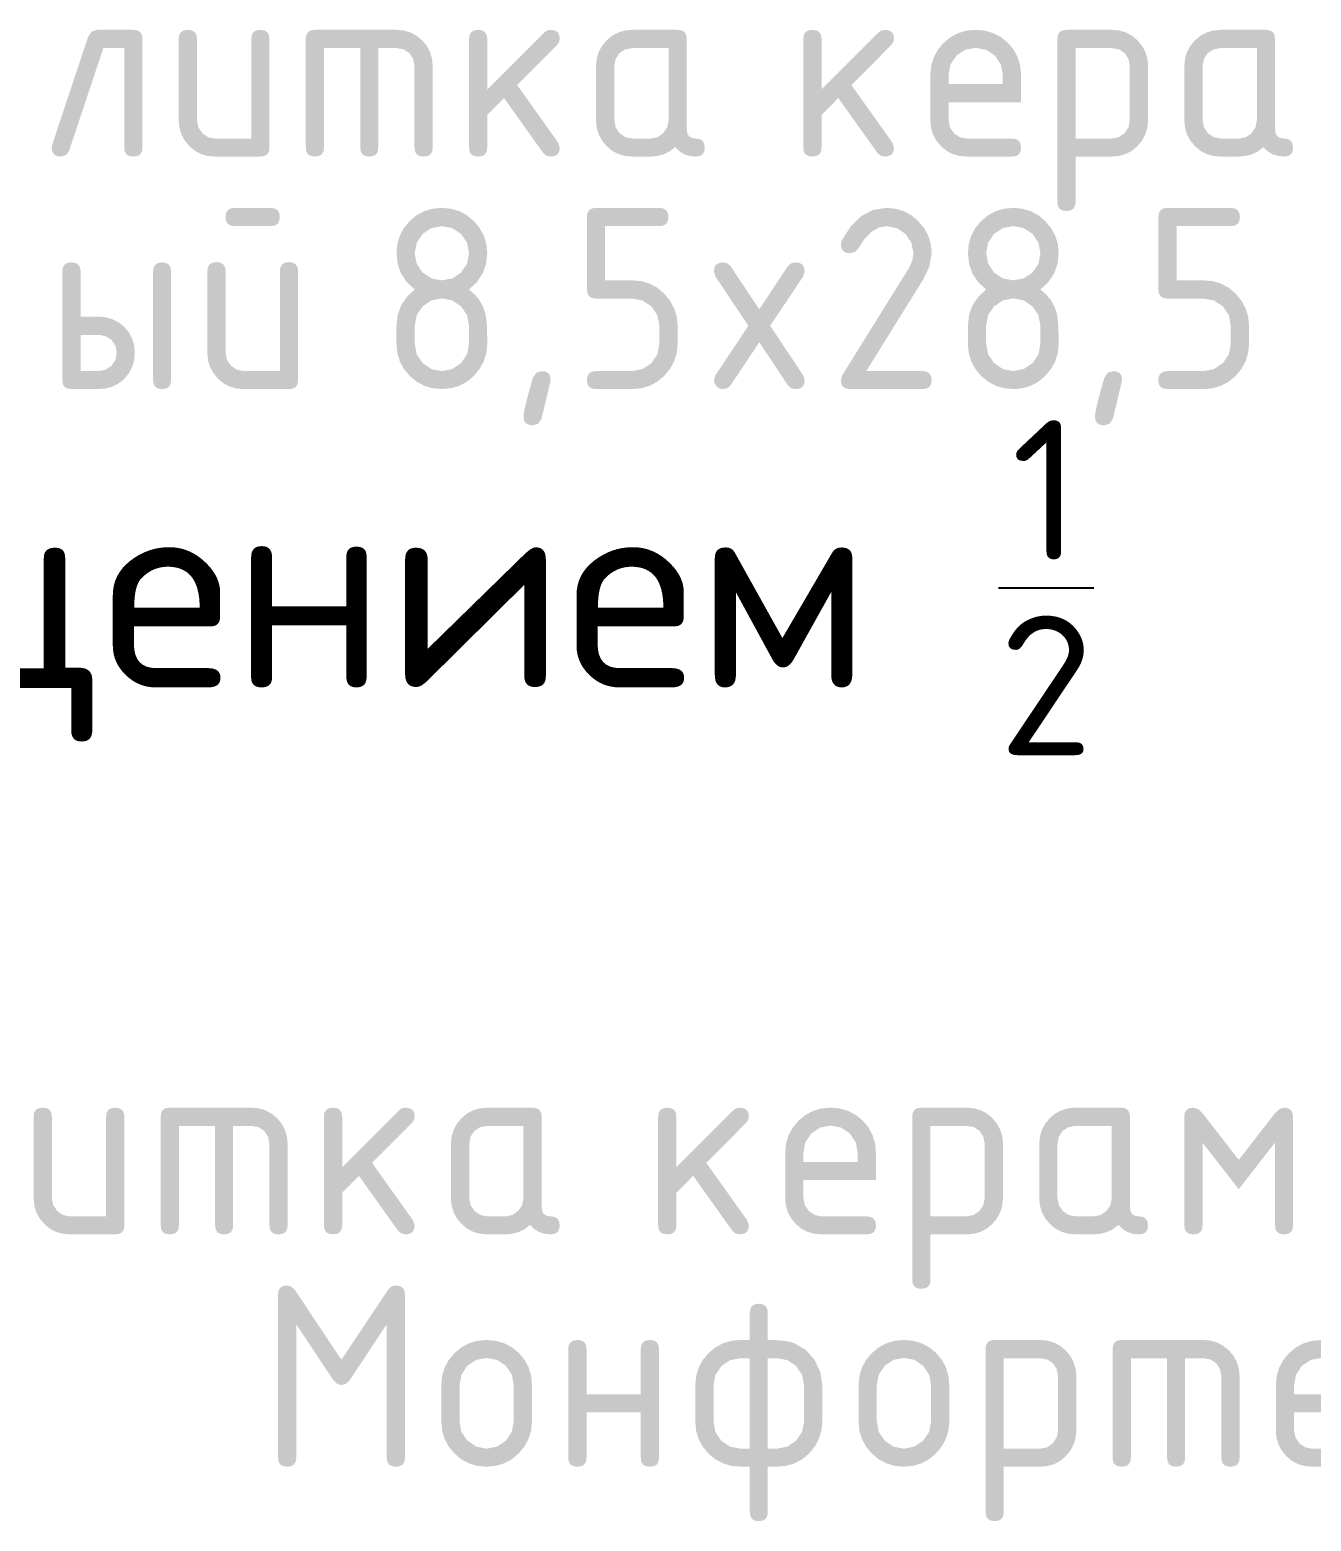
# Model space of a CAD drawing. Header units: millimetres. Extents: x 0 to 1189, y 0 to 841.
# Drawn here: x 1020.69 to 1042.09, y 331.33 to 356.24 of the extents above; entities that cross this region are included whole.
import ezdxf

# ---------------------------------------------------------------- set-up
doc = ezdxf.new("R2010")
doc.units = ezdxf.units.MM

msp = doc.modelspace()

# ---------------------------------------------------------------- hatches: boundary and pattern name
h = msp.add_hatch(color=7)
h.dxf.hatch_style = 2
h.paths.add_polyline_path([(1021.814991, 356.244533), (1022.420226, 356.244533), (1022.487103, 356.235085), (1022.534809, 356.206981), (1022.563395, 356.160584), (1022.572912, 356.096256), (1022.572912, 354.276143), (1022.563395, 354.209954), (1022.534809, 354.163764), (1022.487103, 354.136694), (1022.420226, 354.127866), (1022.353666, 354.136694), (1022.306124, 354.163764), (1022.277599, 354.209954), (1022.26809, 354.276143), (1022.26809, 355.939711), (1021.920824, 355.939711), (1021.349214, 354.22929), (1021.298502, 354.153153), (1021.209757, 354.127866), (1021.142879, 354.137375), (1021.095173, 354.1659), (1021.066587, 354.213442), (1021.05707, 354.280002), (1021.06589, 354.326855), (1021.662856, 356.121612), (1021.7228, 356.214905)])
h = msp.add_hatch(color=7)
h.dxf.hatch_style = 2
h.paths.add_polyline_path([(1024.694557, 356.096256), (1024.694557, 354.276143), (1024.68504, 354.209954), (1024.656454, 354.163764), (1024.608748, 354.136694), (1024.54187, 354.127866), (1023.784501, 354.127866), (1023.662088, 354.138331), (1023.549752, 354.170241), (1023.447855, 354.224372), (1023.356758, 354.301499), (1023.278941, 354.394517), (1023.223295, 354.496629), (1023.189869, 354.609077), (1023.178715, 354.733101), (1023.178715, 356.096256), (1023.188232, 356.160584), (1023.216818, 356.206981), (1023.264524, 356.235085), (1023.331402, 356.244533), (1023.397961, 356.235085), (1023.445503, 356.206981), (1023.474029, 356.160584), (1023.483537, 356.096256), (1023.483537, 354.733101), (1023.505861, 354.617483), (1023.572834, 354.517575), (1023.670606, 354.450603), (1023.784501, 354.428278), (1024.389735, 354.428278), (1024.389735, 356.096256), (1024.399243, 356.160584), (1024.427769, 356.206981), (1024.475311, 356.235085), (1024.54187, 356.244533), (1024.608748, 356.235085), (1024.656454, 356.206981), (1024.68504, 356.160584)])
h = msp.add_hatch(color=7)
h.dxf.hatch_style = 2
h.paths.add_polyline_path([(1025.453047, 356.244533), (1026.816202, 356.244533), (1026.937676, 356.233448), (1027.048815, 356.200504), (1027.150445, 356.146167), (1027.243394, 356.0709), (1027.32121, 355.977262), (1027.376857, 355.874116), (1027.410283, 355.761462), (1027.421436, 355.639298), (1027.421436, 354.276143), (1027.411919, 354.209954), (1027.383334, 354.163764), (1027.335628, 354.136694), (1027.26875, 354.127866), (1027.20219, 354.136694), (1027.154648, 354.163764), (1027.126123, 354.209954), (1027.116614, 354.276143), (1027.116614, 355.639298), (1027.094841, 355.756569), (1027.031727, 355.854824), (1026.933473, 355.919591), (1026.816202, 355.939711), (1026.51138, 355.939711), (1026.51138, 354.276143), (1026.501863, 354.209954), (1026.473277, 354.163764), (1026.425571, 354.136694), (1026.358693, 354.127866), (1026.294597, 354.136694), (1026.248175, 354.163764), (1026.219942, 354.209954), (1026.210416, 354.276143), (1026.210416, 355.939711), (1025.605182, 355.939711), (1025.605182, 354.276143), (1025.595674, 354.209954), (1025.567148, 354.163764), (1025.519606, 354.136694), (1025.453047, 354.127866), (1025.386169, 354.136694), (1025.338463, 354.163764), (1025.309877, 354.209954), (1025.30036, 354.276143), (1025.30036, 356.096256), (1025.309877, 356.160584), (1025.338463, 356.206981), (1025.386169, 356.235085)])
h = msp.add_hatch(color=7)
h.dxf.hatch_style = 2
h.paths.add_polyline_path([(1028.332477, 355.249589), (1029.284977, 356.202089), (1029.331486, 356.234473), (1029.390811, 356.244533), (1029.457689, 356.235085), (1029.505395, 356.206981), (1029.53398, 356.160584), (1029.543497, 356.096256), (1029.531233, 356.038585), (1029.496644, 355.990423), (1028.831878, 355.321798), (1029.513732, 354.364889), (1029.543497, 354.276143), (1029.53398, 354.209954), (1029.505395, 354.163764), (1029.457689, 354.136694), (1029.390811, 354.127866), (1029.317913, 354.143645), (1029.264031, 354.191256), (1028.611944, 355.105722), (1028.332477, 354.822397), (1028.332477, 354.276143), (1028.322969, 354.209954), (1028.294444, 354.163764), (1028.246901, 354.136694), (1028.180342, 354.127866), (1028.113464, 354.136694), (1028.065758, 354.163764), (1028.037172, 354.209954), (1028.027655, 354.276143), (1028.027655, 356.096256), (1028.037172, 356.160584), (1028.065758, 356.206981), (1028.113464, 356.235085), (1028.180342, 356.244533), (1028.246901, 356.235085), (1028.294444, 356.206981), (1028.322969, 356.160584), (1028.332477, 356.096256)])
h = msp.add_hatch(color=7)
h.paths.add_polyline_path([(1031.36032, 355.939711), (1030.755086, 355.939711), (1030.637333, 355.917938), (1030.539009, 355.854824), (1030.475895, 355.756569), (1030.454122, 355.639298), (1030.454122, 354.733101), (1030.476447, 354.617483), (1030.543419, 354.517575), (1030.641191, 354.450603), (1030.755086, 354.428278), (1031.059357, 354.428278), (1031.174905, 354.450603), (1031.271023, 354.517575), (1031.337996, 354.615829), (1031.36032, 354.733101)])
h.paths.add_polyline_path([(1031.965555, 354.276143), (1031.956106, 354.209954), (1031.928003, 354.163764), (1031.881606, 354.136694), (1031.817278, 354.127866), (1031.714881, 354.137444), (1031.623181, 354.166451), (1031.541713, 354.215303), (1031.470012, 354.284411), (1031.380345, 354.215303), (1031.282254, 354.166451), (1031.175379, 354.137444), (1031.059357, 354.127866), (1030.755086, 354.127866), (1030.632673, 354.138331), (1030.520337, 354.170241), (1030.41844, 354.224372), (1030.327343, 354.301499), (1030.249527, 354.394517), (1030.19388, 354.496629), (1030.160454, 354.609077), (1030.1493, 354.733101), (1030.1493, 355.639298), (1030.160454, 355.761462), (1030.19388, 355.874116), (1030.249527, 355.977262), (1030.327343, 356.0709), (1030.41844, 356.146167), (1030.520337, 356.200504), (1030.632673, 356.233448), (1030.755086, 356.244533), (1031.512456, 356.244533), (1031.579334, 356.235085), (1031.62704, 356.206981), (1031.655625, 356.160584), (1031.665142, 356.096256), (1031.665142, 354.580965), (1031.674651, 354.514087), (1031.703176, 354.466381), (1031.750718, 354.437796), (1031.817278, 354.428278), (1031.881606, 354.41877), (1031.928003, 354.390245), (1031.956106, 354.342702)])
h = msp.add_hatch(color=7)
h.dxf.hatch_style = 2
h.paths.add_polyline_path([(1033.915765, 355.249589), (1034.868265, 356.202089), (1034.914774, 356.234473), (1034.974098, 356.244533), (1035.040976, 356.235085), (1035.088682, 356.206981), (1035.117268, 356.160584), (1035.126785, 356.096256), (1035.11452, 356.038585), (1035.079931, 355.990423), (1034.415166, 355.321798), (1035.097019, 354.364889), (1035.126785, 354.276143), (1035.117268, 354.209954), (1035.088682, 354.163764), (1035.040976, 354.136694), (1034.974098, 354.127866), (1034.9012, 354.143645), (1034.847319, 354.191256), (1034.195231, 355.105722), (1033.915765, 354.822397), (1033.915765, 354.276143), (1033.906256, 354.209954), (1033.877731, 354.163764), (1033.830189, 354.136694), (1033.763629, 354.127866), (1033.696751, 354.136694), (1033.649045, 354.163764), (1033.62046, 354.209954), (1033.610943, 354.276143), (1033.610943, 356.096256), (1033.62046, 356.160584), (1033.649045, 356.206981), (1033.696751, 356.235085), (1033.763629, 356.244533), (1033.830189, 356.235085), (1033.877731, 356.206981), (1033.906256, 356.160584), (1033.915765, 356.096256)])
h = msp.add_hatch(color=7)
h.paths.add_polyline_path([(1036.490509, 355.94412), (1036.315498, 355.911805), (1036.168599, 355.812931), (1036.069725, 355.666032), (1036.03741, 355.491022), (1036.03741, 355.338335), (1036.943608, 355.338335), (1036.943608, 355.491022), (1036.911293, 355.666032), (1036.812418, 355.812931), (1036.66552, 355.911805)])
h.paths.add_polyline_path([(1036.03741, 355.034064), (1036.03741, 354.733101), (1036.059734, 354.617483), (1036.126707, 354.517575), (1036.224478, 354.450603), (1036.338373, 354.428278), (1037.095743, 354.428278), (1037.162621, 354.41877), (1037.210327, 354.390245), (1037.238913, 354.342702), (1037.24843, 354.276143), (1037.238913, 354.209954), (1037.210327, 354.163764), (1037.162621, 354.136694), (1037.095743, 354.127866), (1036.338373, 354.127866), (1036.21596, 354.138331), (1036.103624, 354.170241), (1036.001727, 354.224372), (1035.91063, 354.301499), (1035.832814, 354.394517), (1035.777167, 354.496629), (1035.743741, 354.609077), (1035.732588, 354.733101), (1035.732588, 355.486612), (1035.746187, 355.639118), (1035.787227, 355.779376), (1035.856068, 355.907749), (1035.953074, 356.024598), (1036.069604, 356.121285), (1036.197813, 356.189962), (1036.338012, 356.230942), (1036.490509, 356.244533), (1036.643006, 356.231002), (1036.783204, 356.190445), (1036.911413, 356.122912), (1037.027944, 356.028456), (1037.124949, 355.911926), (1037.19379, 355.783717), (1037.23483, 355.643519), (1037.24843, 355.491022), (1037.24843, 355.034064)])
h = msp.add_hatch(color=7)
h.paths.add_polyline_path([(1037.854233, 356.096256), (1037.86375, 356.160584), (1037.892335, 356.206981), (1037.940041, 356.235085), (1038.006919, 356.244533), (1038.764289, 356.244533), (1038.886702, 356.233448), (1038.999038, 356.200504), (1039.100935, 356.146167), (1039.192032, 356.0709), (1039.269848, 355.977262), (1039.325495, 355.874116), (1039.358921, 355.761462), (1039.370075, 355.639298), (1039.370075, 354.733101), (1039.358921, 354.610937), (1039.325495, 354.498283), (1039.269848, 354.395137), (1039.192032, 354.301499), (1039.100935, 354.224372), (1038.999038, 354.170241), (1038.886702, 354.138331), (1038.764289, 354.127866), (1038.159055, 354.127866), (1038.159055, 353.366087), (1038.149546, 353.301758), (1038.121021, 353.255361), (1038.073478, 353.227258), (1038.006919, 353.21781), (1037.940041, 353.227258), (1037.892335, 353.255361), (1037.86375, 353.301758), (1037.854233, 353.366087)])
h.paths.add_polyline_path([(1038.159055, 355.939711), (1038.159055, 354.428278), (1038.764289, 354.428278), (1038.879837, 354.450603), (1038.975956, 354.517575), (1039.042928, 354.615829), (1039.065253, 354.733101), (1039.065253, 355.639298), (1039.04348, 355.756569), (1038.980365, 355.854824), (1038.882042, 355.919591), (1038.764289, 355.939711)])
h = msp.add_hatch(color=7)
h.paths.add_polyline_path([(1041.186897, 355.939711), (1040.581663, 355.939711), (1040.46391, 355.917938), (1040.365587, 355.854824), (1040.302473, 355.756569), (1040.2807, 355.639298), (1040.2807, 354.733101), (1040.303024, 354.617483), (1040.369996, 354.517575), (1040.467768, 354.450603), (1040.581663, 354.428278), (1040.885934, 354.428278), (1041.001482, 354.450603), (1041.097601, 354.517575), (1041.164573, 354.615829), (1041.186897, 354.733101)])
h.paths.add_polyline_path([(1041.792132, 354.276143), (1041.782684, 354.209954), (1041.75458, 354.163764), (1041.708183, 354.136694), (1041.643855, 354.127866), (1041.541458, 354.137444), (1041.449758, 354.166451), (1041.36829, 354.215303), (1041.296589, 354.284411), (1041.206922, 354.215303), (1041.108832, 354.166451), (1041.001956, 354.137444), (1040.885934, 354.127866), (1040.581663, 354.127866), (1040.45925, 354.138331), (1040.346914, 354.170241), (1040.245017, 354.224372), (1040.15392, 354.301499), (1040.076104, 354.394517), (1040.020457, 354.496629), (1039.987031, 354.609077), (1039.975877, 354.733101), (1039.975877, 355.639298), (1039.987031, 355.761462), (1040.020457, 355.874116), (1040.076104, 355.977262), (1040.15392, 356.0709), (1040.245017, 356.146167), (1040.346914, 356.200504), (1040.45925, 356.233448), (1040.581663, 356.244533), (1041.339033, 356.244533), (1041.405911, 356.235085), (1041.453617, 356.206981), (1041.482202, 356.160584), (1041.491719, 356.096256), (1041.491719, 354.580965), (1041.501228, 354.514087), (1041.529753, 354.466381), (1041.577296, 354.437796), (1041.643855, 354.428278), (1041.708183, 354.41877), (1041.75458, 354.390245), (1041.782684, 354.342702)])
h = msp.add_hatch(color=7)
h.paths.add_polyline_path([(1025.17236, 352.212164), (1025.17236, 350.392051), (1025.162843, 350.325862), (1025.134257, 350.279672), (1025.086551, 350.252602), (1025.019673, 350.243774), (1024.262304, 350.243774), (1024.139891, 350.254239), (1024.027555, 350.286149), (1023.925657, 350.34028), (1023.83456, 350.417407), (1023.756744, 350.511045), (1023.701097, 350.614191), (1023.667671, 350.726846), (1023.656518, 350.849009), (1023.656518, 352.212164), (1023.666035, 352.279042), (1023.694621, 352.326748), (1023.742327, 352.355334), (1023.809205, 352.364851), (1023.875764, 352.355334), (1023.923306, 352.326748), (1023.951832, 352.279042), (1023.96134, 352.212164), (1023.96134, 350.849009), (1023.983664, 350.733874), (1024.050637, 350.637342), (1024.148409, 350.566993), (1024.262304, 350.544187), (1024.867538, 350.544187), (1024.867538, 352.212164), (1024.877046, 352.279042), (1024.905572, 352.326748), (1024.953114, 352.355334), (1025.019673, 352.364851), (1025.086551, 352.355334), (1025.134257, 352.326748), (1025.162843, 352.279042)])
h.paths.add_polyline_path([(1024.714851, 352.965675), (1024.109617, 352.965675), (1024.045288, 352.975193), (1023.998892, 353.003778), (1023.970788, 353.051484), (1023.96134, 353.118362), (1023.970788, 353.184921), (1023.998892, 353.232464), (1024.045288, 353.260989), (1024.109617, 353.270498), (1024.714851, 353.270498), (1024.781729, 353.260989), (1024.829435, 353.232464), (1024.858021, 353.184921), (1024.867538, 353.118362), (1024.858021, 353.051484), (1024.829435, 353.003778), (1024.781729, 352.975193)])
h = msp.add_hatch(color=7)
h.paths.add_polyline_path([(1027.573996, 350.544187), (1027.749007, 350.578707), (1027.895906, 350.679786), (1027.99478, 350.824824), (1028.027095, 351.001695), (1028.027095, 351.302108), (1027.99478, 351.477119), (1027.895906, 351.624017), (1027.749007, 351.724821), (1027.573996, 351.759065), (1027.398985, 351.724821), (1027.252087, 351.624017), (1027.153212, 351.478772), (1027.120897, 351.302108), (1027.120897, 351.001695), (1027.153212, 350.824824), (1027.252087, 350.679786), (1027.398985, 350.578707)])
h.paths.add_polyline_path([(1027.573996, 350.243774), (1027.421499, 350.257365), (1027.281301, 350.298345), (1027.153092, 350.367023), (1027.036561, 350.463709), (1026.939556, 350.580489), (1026.870715, 350.70838), (1026.829675, 350.847329), (1026.816075, 350.997286), (1026.816075, 351.302108), (1026.835178, 351.480624), (1026.892419, 351.641312), (1026.987693, 351.783706), (1027.120897, 351.907342), (1026.987693, 352.031211), (1026.892419, 352.173579), (1026.835178, 352.334138), (1026.816075, 352.512577), (1026.829675, 352.665082), (1026.870715, 352.805341), (1026.939556, 352.933714), (1027.036561, 353.050563), (1027.153092, 353.147482), (1027.281301, 353.216134), (1027.421499, 353.256984), (1027.573996, 353.270498), (1027.724573, 353.256984), (1027.864556, 353.216134), (1027.992653, 353.147482), (1028.107573, 353.050563), (1028.204948, 352.933714), (1028.275142, 352.805341), (1028.317637, 352.665082), (1028.331917, 352.512577), (1028.312814, 352.334138), (1028.255574, 352.173579), (1028.1603, 352.031211), (1028.027095, 351.907342), (1028.127279, 351.820224), (1028.205965, 351.723443), (1028.26398, 351.61705), (1028.302152, 351.501096), (1028.315639, 351.424159), (1028.324889, 351.314303), (1028.330212, 351.171892), (1028.331917, 350.997286), (1028.317637, 350.847329), (1028.275142, 350.70838), (1028.204948, 350.580489), (1028.107573, 350.463709), (1027.992653, 350.367023), (1027.864556, 350.298345), (1027.724573, 350.257365)])
h.paths.add_polyline_path([(1027.573996, 352.060029), (1027.749007, 352.092344), (1027.895906, 352.191218), (1027.99478, 352.337635), (1028.027095, 352.512577), (1027.99478, 352.688001), (1027.895906, 352.834486), (1027.749007, 352.93336), (1027.573996, 352.965675), (1027.398985, 352.93336), (1027.252087, 352.834486), (1027.153212, 352.688001), (1027.120897, 352.512577), (1027.153212, 352.337635), (1027.252087, 352.191218), (1027.398985, 352.092344)])
h = msp.add_hatch(color=7)
h.dxf.hatch_style = 2
h.paths.add_polyline_path([(1029.996134, 351.907342), (1029.996134, 353.118362), (1030.005651, 353.184921), (1030.034236, 353.232464), (1030.081942, 353.260989), (1030.14882, 353.270498), (1031.207154, 353.270498), (1031.273713, 353.260989), (1031.321255, 353.232464), (1031.349781, 353.184921), (1031.359289, 353.118362), (1031.349781, 353.051484), (1031.321255, 353.003778), (1031.273713, 352.975193), (1031.207154, 352.965675), (1030.300956, 352.965675), (1030.300956, 352.060029), (1030.754055, 352.060029), (1030.904631, 352.046429), (1031.044614, 352.00539), (1031.172711, 351.936548), (1031.287631, 351.839543), (1031.385007, 351.720532), (1031.4552, 351.591496), (1031.497696, 351.452124), (1031.511976, 351.302108), (1031.511976, 351.001695), (1031.497696, 350.84919), (1031.4552, 350.708931), (1031.385007, 350.580558), (1031.287631, 350.463709), (1031.170851, 350.367023), (1031.04296, 350.298345), (1030.904011, 350.257365), (1030.754055, 350.243774), (1030.14882, 350.243774), (1030.081942, 350.252602), (1030.034236, 350.279672), (1030.005651, 350.325862), (1029.996134, 350.392051), (1030.005651, 350.458611), (1030.034236, 350.506153), (1030.081942, 350.534678), (1030.14882, 350.544187), (1030.754055, 350.544187), (1030.929065, 350.578707), (1031.075964, 350.679786), (1031.174839, 350.824824), (1031.207154, 351.001695), (1031.207154, 351.302108), (1031.174839, 351.477119), (1031.075964, 351.624017), (1030.929065, 351.722892), (1030.754055, 351.755207), (1030.14882, 351.755207), (1030.081942, 351.764715), (1030.034236, 351.793241), (1030.005651, 351.840783)])
h = msp.add_hatch(color=7)
h.dxf.hatch_style = 2
h.paths.add_polyline_path([(1034.997178, 353.270498), (1035.147754, 353.256984), (1035.287737, 353.216134), (1035.415834, 353.147482), (1035.530754, 353.050563), (1035.62813, 352.933714), (1035.698324, 352.805341), (1035.740819, 352.665082), (1035.755099, 352.512577), (1035.720028, 352.296225), (1035.61509, 352.076565), (1034.66259, 350.544187), (1035.602412, 350.544187), (1035.66929, 350.534678), (1035.716996, 350.506153), (1035.745582, 350.458611), (1035.755099, 350.392051), (1035.745582, 350.325862), (1035.716996, 350.279672), (1035.66929, 350.252602), (1035.602412, 350.243774), (1034.391943, 350.243774), (1034.325065, 350.252602), (1034.277359, 350.279672), (1034.248774, 350.325862), (1034.239257, 350.392051), (1034.264613, 350.480797), (1035.374209, 352.262876), (1035.43126, 352.386279), (1035.450277, 352.512577), (1035.417962, 352.688001), (1035.319087, 352.834486), (1035.172189, 352.93336), (1034.997178, 352.965675), (1034.870088, 352.941896), (1034.748993, 352.870522), (1034.633479, 352.751502), (1034.523133, 352.584786), (1034.468493, 352.531318), (1034.391943, 352.512577), (1034.325065, 352.522171), (1034.277359, 352.550886), (1034.248774, 352.598618), (1034.239257, 352.665263), (1034.251935, 352.724243), (1034.405353, 352.963307), (1034.580114, 353.134003), (1034.777096, 353.236382)])
h = msp.add_hatch(color=7)
h.paths.add_polyline_path([(1037.118739, 350.544187), (1037.29375, 350.578707), (1037.440649, 350.679786), (1037.539523, 350.824824), (1037.571838, 351.001695), (1037.571838, 351.302108), (1037.539523, 351.477119), (1037.440649, 351.624017), (1037.29375, 351.724821), (1037.118739, 351.759065), (1036.943728, 351.724821), (1036.79683, 351.624017), (1036.697955, 351.478772), (1036.66564, 351.302108), (1036.66564, 351.001695), (1036.697955, 350.824824), (1036.79683, 350.679786), (1036.943728, 350.578707)])
h.paths.add_polyline_path([(1037.118739, 350.243774), (1036.966242, 350.257365), (1036.826044, 350.298345), (1036.697835, 350.367023), (1036.581304, 350.463709), (1036.484299, 350.580489), (1036.415457, 350.70838), (1036.374418, 350.847329), (1036.360818, 350.997286), (1036.360818, 351.302108), (1036.379921, 351.480624), (1036.437162, 351.641312), (1036.532436, 351.783706), (1036.66564, 351.907342), (1036.532436, 352.031211), (1036.437162, 352.173579), (1036.379921, 352.334138), (1036.360818, 352.512577), (1036.374418, 352.665082), (1036.415457, 352.805341), (1036.484299, 352.933714), (1036.581304, 353.050563), (1036.697835, 353.147482), (1036.826044, 353.216134), (1036.966242, 353.256984), (1037.118739, 353.270498), (1037.269316, 353.256984), (1037.409299, 353.216134), (1037.537396, 353.147482), (1037.652316, 353.050563), (1037.749691, 352.933714), (1037.819885, 352.805341), (1037.86238, 352.665082), (1037.87666, 352.512577), (1037.857557, 352.334138), (1037.800317, 352.173579), (1037.705043, 352.031211), (1037.571838, 351.907342), (1037.672022, 351.820224), (1037.750708, 351.723443), (1037.808723, 351.61705), (1037.846895, 351.501096), (1037.860382, 351.424159), (1037.869632, 351.314303), (1037.874955, 351.171892), (1037.87666, 350.997286), (1037.86238, 350.847329), (1037.819885, 350.70838), (1037.749691, 350.580489), (1037.652316, 350.463709), (1037.537396, 350.367023), (1037.409299, 350.298345), (1037.269316, 350.257365)])
h.paths.add_polyline_path([(1037.118739, 352.060029), (1037.29375, 352.092344), (1037.440649, 352.191218), (1037.539523, 352.337635), (1037.571838, 352.512577), (1037.539523, 352.688001), (1037.440649, 352.834486), (1037.29375, 352.93336), (1037.118739, 352.965675), (1036.943728, 352.93336), (1036.79683, 352.834486), (1036.697955, 352.688001), (1036.66564, 352.512577), (1036.697955, 352.337635), (1036.79683, 352.191218), (1036.943728, 352.092344)])
h = msp.add_hatch(color=7)
h.dxf.hatch_style = 2
h.paths.add_polyline_path([(1039.540877, 351.907342), (1039.540877, 353.118362), (1039.550394, 353.184921), (1039.578979, 353.232464), (1039.626685, 353.260989), (1039.693563, 353.270498), (1040.751897, 353.270498), (1040.818456, 353.260989), (1040.865998, 353.232464), (1040.894523, 353.184921), (1040.904032, 353.118362), (1040.894523, 353.051484), (1040.865998, 353.003778), (1040.818456, 352.975193), (1040.751897, 352.965675), (1039.845699, 352.965675), (1039.845699, 352.060029), (1040.298798, 352.060029), (1040.449374, 352.046429), (1040.589357, 352.00539), (1040.717454, 351.936548), (1040.832374, 351.839543), (1040.92975, 351.720532), (1040.999943, 351.591496), (1041.042439, 351.452124), (1041.056719, 351.302108), (1041.056719, 351.001695), (1041.042439, 350.84919), (1040.999943, 350.708931), (1040.92975, 350.580558), (1040.832374, 350.463709), (1040.715594, 350.367023), (1040.587703, 350.298345), (1040.448754, 350.257365), (1040.298798, 350.243774), (1039.693563, 350.243774), (1039.626685, 350.252602), (1039.578979, 350.279672), (1039.550394, 350.325862), (1039.540877, 350.392051), (1039.550394, 350.458611), (1039.578979, 350.506153), (1039.626685, 350.534678), (1039.693563, 350.544187), (1040.298798, 350.544187), (1040.473808, 350.578707), (1040.620707, 350.679786), (1040.719582, 350.824824), (1040.751897, 351.001695), (1040.751897, 351.302108), (1040.719582, 351.477119), (1040.620707, 351.624017), (1040.473808, 351.722892), (1040.298798, 351.755207), (1039.693563, 351.755207), (1039.626685, 351.764715), (1039.578979, 351.793241), (1039.550394, 351.840783)])
h = msp.add_hatch(color=7)
h.paths.add_polyline_path([(1022.445269, 350.849009), (1022.434184, 350.726846), (1022.40124, 350.614191), (1022.346903, 350.511045), (1022.271636, 350.417407), (1022.177998, 350.34028), (1022.074852, 350.286149), (1021.962197, 350.254239), (1021.840034, 350.243774), (1021.386935, 350.243774), (1021.320057, 350.252602), (1021.272352, 350.279672), (1021.243766, 350.325862), (1021.234249, 350.392051), (1021.234249, 352.212164), (1021.243766, 352.276493), (1021.272352, 352.32289), (1021.320057, 352.350993), (1021.386935, 352.360441), (1021.453495, 352.350993), (1021.501037, 352.32289), (1021.529562, 352.276493), (1021.539071, 352.212164), (1021.539071, 351.454243), (1021.840034, 351.454243), (1021.962197, 351.443245), (1022.074852, 351.41049), (1022.177998, 351.356342), (1022.271636, 351.281162), (1022.346903, 351.187438), (1022.40124, 351.084102), (1022.434184, 350.971258)])
h.paths.add_polyline_path([(1022.144305, 350.849009), (1022.122257, 350.966555), (1022.05556, 351.065085), (1021.957305, 351.128199), (1021.840034, 351.149972), (1021.539071, 351.149972), (1021.539071, 350.544187), (1021.840034, 350.544187), (1021.957305, 350.566511), (1022.05556, 350.633484), (1022.122257, 350.731738)])
h.paths.add_polyline_path([(1022.750091, 352.212164), (1022.759599, 352.276493), (1022.788125, 352.32289), (1022.835667, 352.350993), (1022.902226, 352.360441), (1022.966555, 352.350993), (1023.012952, 352.32289), (1023.041055, 352.276493), (1023.050503, 352.212164), (1023.050503, 350.392051), (1023.041055, 350.325862), (1023.012952, 350.279672), (1022.966555, 350.252602), (1022.902226, 350.243774), (1022.835667, 350.252602), (1022.788125, 350.279672), (1022.759599, 350.325862), (1022.750091, 350.392051)])
h = msp.add_hatch(color=7)
h.dxf.hatch_style = 2
h.paths.add_polyline_path([(1033.057517, 351.302108), (1033.608181, 350.476387), (1033.633537, 350.392051), (1033.62402, 350.325862), (1033.595434, 350.279672), (1033.547728, 350.252602), (1033.480851, 350.243774), (1033.407952, 350.259553), (1033.354071, 350.307164), (1032.875616, 351.027051), (1032.397161, 350.307164), (1032.34328, 350.259553), (1032.270382, 350.243774), (1032.212711, 350.253834), (1032.164548, 350.286218), (1032.12996, 350.336034), (1032.117695, 350.392051), (1032.143051, 350.476387), (1032.693715, 351.302108), (1032.143051, 352.123419), (1032.117695, 352.212164), (1032.127212, 352.276493), (1032.155798, 352.32289), (1032.203504, 352.350993), (1032.270382, 352.360441), (1032.34328, 352.344663), (1032.397161, 352.297051), (1032.875616, 351.577164), (1033.354071, 352.297051), (1033.407952, 352.344663), (1033.480851, 352.360441), (1033.547728, 352.351613), (1033.595434, 352.324543), (1033.62402, 352.278353), (1033.633537, 352.212164), (1033.608181, 352.123419)])
h = msp.add_hatch(color=7)
h.dxf.hatch_style = 2
h.paths.add_polyline_path([(1029.242459, 350.544187), (1029.306787, 350.535359), (1029.353184, 350.508289), (1029.381288, 350.462099), (1029.390736, 350.39591), (1029.381227, 350.348419), (1029.352702, 350.225171), (1029.30516, 350.026475), (1029.2386, 349.752642), (1029.186579, 349.667065), (1029.090323, 349.63854), (1029.023446, 349.647368), (1028.97574, 349.674438), (1028.947154, 349.720628), (1028.937637, 349.786817), (1028.947214, 349.866941), (1028.976222, 350.000344), (1029.025073, 350.1878), (1029.094182, 350.430085), (1029.147857, 350.515661)])
h = msp.add_hatch(color=7)
h.dxf.hatch_style = 2
h.paths.add_polyline_path([(1038.787202, 350.544187), (1038.85153, 350.535359), (1038.897927, 350.508289), (1038.926031, 350.462099), (1038.935479, 350.39591), (1038.92597, 350.348419), (1038.897445, 350.225171), (1038.849903, 350.026475), (1038.783343, 349.752642), (1038.731322, 349.667065), (1038.635066, 349.63854), (1038.568189, 349.647368), (1038.520483, 349.674438), (1038.491897, 349.720628), (1038.48238, 349.786817), (1038.491957, 349.866941), (1038.520965, 350.000344), (1038.569816, 350.1878), (1038.638925, 350.430085), (1038.6926, 350.515661)])
h = msp.add_hatch(color=7)
h.dxf.hatch_style = 2
h.paths.add_polyline_path([(1022.27065, 338.093967), (1022.27065, 336.273854), (1022.261133, 336.207665), (1022.232547, 336.161475), (1022.184842, 336.134405), (1022.117964, 336.125577), (1021.360594, 336.125577), (1021.238181, 336.136042), (1021.125845, 336.167952), (1021.023948, 336.222083), (1020.932851, 336.29921), (1020.855035, 336.392228), (1020.799388, 336.49434), (1020.765962, 336.606788), (1020.754808, 336.730812), (1020.754808, 338.093967), (1020.764325, 338.158296), (1020.792911, 338.204692), (1020.840617, 338.232796), (1020.907495, 338.242244), (1020.974054, 338.232796), (1021.021596, 338.204692), (1021.050122, 338.158296), (1021.05963, 338.093967), (1021.05963, 336.730812), (1021.081955, 336.615194), (1021.148927, 336.515287), (1021.246699, 336.448314), (1021.360594, 336.42599), (1021.965828, 336.42599), (1021.965828, 338.093967), (1021.975337, 338.158296), (1022.003862, 338.204692), (1022.051404, 338.232796), (1022.117964, 338.242244), (1022.184842, 338.232796), (1022.232547, 338.204692), (1022.261133, 338.158296)])
h = msp.add_hatch(color=7)
h.dxf.hatch_style = 2
h.paths.add_polyline_path([(1023.029245, 338.242244), (1024.392401, 338.242244), (1024.513875, 338.231159), (1024.625013, 338.198216), (1024.726644, 338.143878), (1024.819592, 338.068611), (1024.897409, 337.974973), (1024.953055, 337.871827), (1024.986482, 337.759173), (1024.997635, 337.63701), (1024.997635, 336.273854), (1024.988118, 336.207665), (1024.959532, 336.161475), (1024.911826, 336.134405), (1024.844948, 336.125577), (1024.778389, 336.134405), (1024.730847, 336.161475), (1024.702321, 336.207665), (1024.692813, 336.273854), (1024.692813, 337.63701), (1024.67104, 337.754281), (1024.607926, 337.852535), (1024.509672, 337.917303), (1024.392401, 337.937422), (1024.087579, 337.937422), (1024.087579, 336.273854), (1024.078061, 336.207665), (1024.049476, 336.161475), (1024.00177, 336.134405), (1023.934892, 336.125577), (1023.870796, 336.134405), (1023.824373, 336.161475), (1023.796141, 336.207665), (1023.786615, 336.273854), (1023.786615, 337.937422), (1023.181381, 337.937422), (1023.181381, 336.273854), (1023.171872, 336.207665), (1023.143347, 336.161475), (1023.095804, 336.134405), (1023.029245, 336.125577), (1022.962367, 336.134405), (1022.914661, 336.161475), (1022.886076, 336.207665), (1022.876559, 336.273854), (1022.876559, 338.093967), (1022.886076, 338.158296), (1022.914661, 338.204692), (1022.962367, 338.232796)])
h = msp.add_hatch(color=7)
h.dxf.hatch_style = 2
h.paths.add_polyline_path([(1025.908782, 337.2473), (1026.861282, 338.1998), (1026.90779, 338.232184), (1026.967115, 338.242244), (1027.033993, 338.232796), (1027.081699, 338.204692), (1027.110284, 338.158296), (1027.119801, 338.093967), (1027.107537, 338.036296), (1027.072948, 337.988134), (1026.408183, 337.31951), (1027.090036, 336.3626), (1027.119801, 336.273854), (1027.110284, 336.207665), (1027.081699, 336.161475), (1027.033993, 336.134405), (1026.967115, 336.125577), (1026.894217, 336.141356), (1026.840335, 336.188967), (1026.188248, 337.103433), (1025.908782, 336.820109), (1025.908782, 336.273854), (1025.899273, 336.207665), (1025.870748, 336.161475), (1025.823205, 336.134405), (1025.756646, 336.125577), (1025.689768, 336.134405), (1025.642062, 336.161475), (1025.613477, 336.207665), (1025.603959, 336.273854), (1025.603959, 338.093967), (1025.613477, 338.158296), (1025.642062, 338.204692), (1025.689768, 338.232796), (1025.756646, 338.242244), (1025.823205, 338.232796), (1025.870748, 338.204692), (1025.899273, 338.158296), (1025.908782, 338.093967)])
h = msp.add_hatch(color=7)
h.paths.add_polyline_path([(1028.93673, 337.937422), (1028.331495, 337.937422), (1028.213742, 337.915649), (1028.115419, 337.852535), (1028.052305, 337.754281), (1028.030532, 337.63701), (1028.030532, 336.730812), (1028.052856, 336.615194), (1028.119829, 336.515287), (1028.217601, 336.448314), (1028.331495, 336.42599), (1028.635766, 336.42599), (1028.751315, 336.448314), (1028.847433, 336.515287), (1028.914406, 336.613541), (1028.93673, 336.730812)])
h.paths.add_polyline_path([(1029.541964, 336.273854), (1029.532516, 336.207665), (1029.504413, 336.161475), (1029.458016, 336.134405), (1029.393687, 336.125577), (1029.29129, 336.135155), (1029.199591, 336.164162), (1029.118123, 336.213014), (1029.046422, 336.282122), (1028.956754, 336.213014), (1028.858664, 336.164162), (1028.751788, 336.135155), (1028.635766, 336.125577), (1028.331495, 336.125577), (1028.209083, 336.136042), (1028.096747, 336.167952), (1027.994849, 336.222083), (1027.903752, 336.29921), (1027.825936, 336.392228), (1027.770289, 336.49434), (1027.736863, 336.606788), (1027.72571, 336.730812), (1027.72571, 337.63701), (1027.736863, 337.759173), (1027.770289, 337.871827), (1027.825936, 337.974973), (1027.903752, 338.068611), (1027.994849, 338.143878), (1028.096747, 338.198216), (1028.209083, 338.231159), (1028.331495, 338.242244), (1029.088865, 338.242244), (1029.155743, 338.232796), (1029.203449, 338.204692), (1029.232035, 338.158296), (1029.241552, 338.093967), (1029.241552, 336.578676), (1029.25106, 336.511798), (1029.279586, 336.464092), (1029.327128, 336.435507), (1029.393687, 336.42599), (1029.458016, 336.416481), (1029.504413, 336.387956), (1029.532516, 336.340413)])
h = msp.add_hatch(color=7)
h.dxf.hatch_style = 2
h.paths.add_polyline_path([(1031.491647, 337.2473), (1032.444147, 338.1998), (1032.490656, 338.232184), (1032.54998, 338.242244), (1032.616858, 338.232796), (1032.664564, 338.204692), (1032.69315, 338.158296), (1032.702667, 338.093967), (1032.690402, 338.036296), (1032.655814, 337.988134), (1031.991048, 337.31951), (1032.672901, 336.3626), (1032.702667, 336.273854), (1032.69315, 336.207665), (1032.664564, 336.161475), (1032.616858, 336.134405), (1032.54998, 336.125577), (1032.477082, 336.141356), (1032.423201, 336.188967), (1031.771113, 337.103433), (1031.491647, 336.820109), (1031.491647, 336.273854), (1031.482139, 336.207665), (1031.453613, 336.161475), (1031.406071, 336.134405), (1031.339512, 336.125577), (1031.272634, 336.134405), (1031.224928, 336.161475), (1031.196342, 336.207665), (1031.186825, 336.273854), (1031.186825, 338.093967), (1031.196342, 338.158296), (1031.224928, 338.204692), (1031.272634, 338.232796), (1031.339512, 338.242244), (1031.406071, 338.232796), (1031.453613, 338.204692), (1031.482139, 338.158296), (1031.491647, 338.093967)])
h = msp.add_hatch(color=7)
h.paths.add_polyline_path([(1034.066496, 337.941832), (1033.891486, 337.909517), (1033.744587, 337.810642), (1033.645712, 337.663744), (1033.613397, 337.488733), (1033.613397, 337.336046), (1034.519595, 337.336046), (1034.519595, 337.488733), (1034.48728, 337.663744), (1034.388406, 337.810642), (1034.241507, 337.909517)])
h.paths.add_polyline_path([(1033.613397, 337.031775), (1033.613397, 336.730812), (1033.635722, 336.615194), (1033.702694, 336.515287), (1033.800466, 336.448314), (1033.914361, 336.42599), (1034.671731, 336.42599), (1034.738609, 336.416481), (1034.786315, 336.387956), (1034.8149, 336.340413), (1034.824417, 336.273854), (1034.8149, 336.207665), (1034.786315, 336.161475), (1034.738609, 336.134405), (1034.671731, 336.125577), (1033.914361, 336.125577), (1033.791948, 336.136042), (1033.679612, 336.167952), (1033.577715, 336.222083), (1033.486618, 336.29921), (1033.408802, 336.392228), (1033.353155, 336.49434), (1033.319729, 336.606788), (1033.308575, 336.730812), (1033.308575, 337.484323), (1033.322175, 337.636829), (1033.363215, 337.777087), (1033.432056, 337.90546), (1033.529061, 338.022309), (1033.645592, 338.118996), (1033.773801, 338.187674), (1033.913999, 338.228653), (1034.066496, 338.242244), (1034.218994, 338.228713), (1034.359192, 338.188156), (1034.487401, 338.120623), (1034.603931, 338.026168), (1034.700937, 337.909637), (1034.769778, 337.781428), (1034.810818, 337.64123), (1034.824417, 337.488733), (1034.824417, 337.031775)])
h = msp.add_hatch(color=7)
h.paths.add_polyline_path([(1035.430326, 338.093967), (1035.439843, 338.158296), (1035.468429, 338.204692), (1035.516134, 338.232796), (1035.583012, 338.242244), (1036.340382, 338.242244), (1036.462795, 338.231159), (1036.575131, 338.198216), (1036.677028, 338.143878), (1036.768125, 338.068611), (1036.845941, 337.974973), (1036.901588, 337.871827), (1036.935014, 337.759173), (1036.946168, 337.63701), (1036.946168, 336.730812), (1036.935014, 336.608649), (1036.901588, 336.495994), (1036.845941, 336.392848), (1036.768125, 336.29921), (1036.677028, 336.222083), (1036.575131, 336.167952), (1036.462795, 336.136042), (1036.340382, 336.125577), (1035.735148, 336.125577), (1035.735148, 335.363798), (1035.725639, 335.299469), (1035.697114, 335.253072), (1035.649572, 335.224969), (1035.583012, 335.215521), (1035.516134, 335.224969), (1035.468429, 335.253072), (1035.439843, 335.299469), (1035.430326, 335.363798)])
h.paths.add_polyline_path([(1035.735148, 337.937422), (1035.735148, 336.42599), (1036.340382, 336.42599), (1036.455931, 336.448314), (1036.552049, 336.515287), (1036.619021, 336.613541), (1036.641346, 336.730812), (1036.641346, 337.63701), (1036.619573, 337.754281), (1036.556459, 337.852535), (1036.458136, 337.917303), (1036.340382, 337.937422)])
h = msp.add_hatch(color=7)
h.paths.add_polyline_path([(1038.763096, 337.937422), (1038.157862, 337.937422), (1038.040108, 337.915649), (1037.941785, 337.852535), (1037.878671, 337.754281), (1037.856898, 337.63701), (1037.856898, 336.730812), (1037.879222, 336.615194), (1037.946195, 336.515287), (1038.043967, 336.448314), (1038.157862, 336.42599), (1038.462133, 336.42599), (1038.577681, 336.448314), (1038.673799, 336.515287), (1038.740772, 336.613541), (1038.763096, 336.730812)])
h.paths.add_polyline_path([(1039.36833, 336.273854), (1039.358882, 336.207665), (1039.330779, 336.161475), (1039.284382, 336.134405), (1039.220054, 336.125577), (1039.117657, 336.135155), (1039.025957, 336.164162), (1038.944489, 336.213014), (1038.872788, 336.282122), (1038.783121, 336.213014), (1038.68503, 336.164162), (1038.578155, 336.135155), (1038.462133, 336.125577), (1038.157862, 336.125577), (1038.035449, 336.136042), (1037.923113, 336.167952), (1037.821216, 336.222083), (1037.730119, 336.29921), (1037.652303, 336.392228), (1037.596656, 336.49434), (1037.56323, 336.606788), (1037.552076, 336.730812), (1037.552076, 337.63701), (1037.56323, 337.759173), (1037.596656, 337.871827), (1037.652303, 337.974973), (1037.730119, 338.068611), (1037.821216, 338.143878), (1037.923113, 338.198216), (1038.035449, 338.231159), (1038.157862, 338.242244), (1038.915232, 338.242244), (1038.982109, 338.232796), (1039.029815, 338.204692), (1039.058401, 338.158296), (1039.067918, 338.093967), (1039.067918, 336.578676), (1039.077427, 336.511798), (1039.105952, 336.464092), (1039.153494, 336.435507), (1039.220054, 336.42599), (1039.284382, 336.416481), (1039.330779, 336.387956), (1039.358882, 336.340413)])
h = msp.add_hatch(color=7)
h.dxf.hatch_style = 2
h.paths.add_polyline_path([(1040.88459, 336.879089), (1040.279356, 337.657956), (1040.279356, 336.273854), (1040.269848, 336.207665), (1040.241322, 336.161475), (1040.19378, 336.134405), (1040.127221, 336.125577), (1040.060343, 336.134405), (1040.012637, 336.161475), (1039.984051, 336.207665), (1039.974534, 336.273854), (1039.974534, 338.093967), (1039.984051, 338.158296), (1040.012637, 338.204692), (1040.060343, 338.232796), (1040.127221, 338.242244), (1040.203288, 338.219437), (1040.279356, 338.149089), (1040.88459, 337.370221), (1041.490376, 338.149089), (1041.566444, 338.219437), (1041.642512, 338.242244), (1041.70684, 338.232796), (1041.753237, 338.204692), (1041.78134, 338.158296), (1041.790788, 338.093967), (1041.790788, 336.273854), (1041.78134, 336.207665), (1041.753237, 336.161475), (1041.70684, 336.134405), (1041.642512, 336.125577), (1041.575952, 336.134405), (1041.52841, 336.161475), (1041.499885, 336.207665), (1041.490376, 336.273854), (1041.490376, 337.657956)])
h = msp.add_hatch(color=7)
h.dxf.hatch_style = 2
h.paths.add_polyline_path([(1026.805242, 335.271736), (1026.87212, 335.262228), (1026.919826, 335.233703), (1026.948412, 335.18616), (1026.957929, 335.119601), (1026.957929, 332.39329), (1026.948412, 332.327101), (1026.919826, 332.280911), (1026.87212, 332.253841), (1026.805242, 332.245013), (1026.738683, 332.253841), (1026.691141, 332.280911), (1026.662615, 332.327101), (1026.653107, 332.39329), (1026.653107, 334.624059), (1026.039053, 333.696914), (1025.97208, 333.630424), (1025.895186, 333.608169), (1025.822356, 333.630424), (1025.755728, 333.696914), (1025.141674, 334.624059), (1025.141674, 332.39329), (1025.132166, 332.327101), (1025.103641, 332.280911), (1025.056098, 332.253841), (1024.989539, 332.245013), (1024.922661, 332.253841), (1024.874955, 332.280911), (1024.846369, 332.327101), (1024.836852, 332.39329), (1024.836852, 335.119601), (1024.846369, 335.18616), (1024.874955, 335.233703), (1024.922661, 335.262228), (1024.989539, 335.271736), (1025.062988, 335.25272), (1025.120728, 335.195669), (1025.895186, 334.031502), (1026.678463, 335.203937), (1026.732551, 335.255407)])
h = msp.add_hatch(color=7)
h.paths.add_polyline_path([(1032.717119, 332.545426), (1032.717119, 334.056858), (1032.564983, 334.056858), (1032.389973, 334.024543), (1032.243074, 333.925669), (1032.144199, 333.779183), (1032.111884, 333.603759), (1032.111884, 332.998525), (1032.144199, 332.824961), (1032.243074, 332.676615), (1032.389973, 332.579394), (1032.564983, 332.545426)])
h.paths.add_polyline_path([(1032.717119, 332.245013), (1032.564983, 332.245013), (1032.412486, 332.258604), (1032.272288, 332.299584), (1032.144079, 332.368262), (1032.027548, 332.464948), (1031.930543, 332.581728), (1031.861702, 332.709619), (1031.820662, 332.848568), (1031.807062, 332.998525), (1031.807062, 333.603759), (1031.820662, 333.756265), (1031.861702, 333.896523), (1031.930543, 334.024896), (1032.027548, 334.141745), (1032.144079, 334.238432), (1032.272288, 334.30711), (1032.412486, 334.348089), (1032.564983, 334.36168), (1032.717119, 334.36168), (1032.717119, 334.818638), (1032.726644, 334.882966), (1032.754877, 334.929363), (1032.8013, 334.957466), (1032.865396, 334.966914), (1032.932274, 334.957466), (1032.97998, 334.929363), (1033.008565, 334.882966), (1033.018082, 334.818638), (1033.018082, 334.36168), (1033.162458, 334.358416), (1033.284664, 334.348382), (1033.384649, 334.331217), (1033.462362, 334.306559), (1033.655632, 334.192457), (1033.801359, 334.027092), (1033.896375, 333.826588), (1033.928139, 333.603759), (1033.928139, 332.998525), (1033.914005, 332.848568), (1033.872122, 332.709619), (1033.803263, 332.581728), (1033.708204, 332.464948), (1033.591355, 332.368262), (1033.462982, 332.299584), (1033.322724, 332.258604), (1033.170218, 332.245013), (1033.018082, 332.245013), (1033.018082, 331.483234), (1033.008565, 331.418905), (1032.97998, 331.372508), (1032.932274, 331.344405), (1032.865396, 331.334957), (1032.8013, 331.344405), (1032.754877, 331.372508), (1032.726644, 331.418905), (1032.717119, 331.483234)])
h.paths.add_polyline_path([(1033.018082, 332.545426), (1033.170218, 332.545426), (1033.345642, 332.579946), (1033.492127, 332.681025), (1033.591002, 332.826959), (1033.623317, 332.998525), (1033.623317, 333.603759), (1033.591002, 333.779183), (1033.492127, 333.925669), (1033.345642, 334.024543), (1033.170218, 334.056858), (1033.018082, 334.056858)])
h = msp.add_hatch(color=7)
h.paths.add_polyline_path([(1027.564023, 332.998525), (1027.564023, 333.603759), (1027.577622, 333.756265), (1027.618662, 333.896523), (1027.687504, 334.024896), (1027.784509, 334.141745), (1027.901039, 334.238432), (1028.029248, 334.30711), (1028.169447, 334.348089), (1028.321944, 334.36168), (1028.474441, 334.348149), (1028.614639, 334.307592), (1028.742848, 334.24006), (1028.859379, 334.145604), (1028.956384, 334.029004), (1029.025225, 333.900313), (1029.066265, 333.758806), (1029.079865, 333.603759), (1029.079865, 332.998525), (1029.065585, 332.848568), (1029.02309, 332.709619), (1028.952896, 332.581728), (1028.85552, 332.464948), (1028.7406, 332.368262), (1028.612503, 332.299584), (1028.47252, 332.258604), (1028.321944, 332.245013), (1028.169447, 332.258604), (1028.029248, 332.299584), (1027.901039, 332.368262), (1027.784509, 332.464948), (1027.687504, 332.581728), (1027.618662, 332.709619), (1027.577622, 332.848568)])
h.paths.add_polyline_path([(1028.775043, 333.002934), (1028.775043, 333.608169), (1028.742728, 333.781733), (1028.643853, 333.930078), (1028.496955, 334.028953), (1028.321944, 334.061268), (1028.146933, 334.028953), (1028.000034, 333.930078), (1027.90116, 333.781733), (1027.868845, 333.608169), (1027.868845, 333.002934), (1027.90116, 332.826063), (1028.000034, 332.681025), (1028.146933, 332.579946), (1028.321944, 332.545426), (1028.496955, 332.579946), (1028.643853, 332.681025), (1028.742728, 332.82751)])
h = msp.add_hatch(color=7)
h.dxf.hatch_style = 2
h.paths.add_polyline_path([(1029.990365, 333.151211), (1029.990365, 332.39329), (1029.980856, 332.327101), (1029.952331, 332.280911), (1029.904788, 332.253841), (1029.838229, 332.245013), (1029.771351, 332.253841), (1029.723645, 332.280911), (1029.69506, 332.327101), (1029.685543, 332.39329), (1029.685543, 334.213403), (1029.69506, 334.277732), (1029.723645, 334.324128), (1029.771351, 334.352232), (1029.838229, 334.36168), (1029.904788, 334.352232), (1029.952331, 334.324128), (1029.980856, 334.277732), (1029.990365, 334.213403), (1029.990365, 333.455482), (1030.896562, 333.455482), (1030.896562, 334.213403), (1030.906071, 334.277732), (1030.934596, 334.324128), (1030.982139, 334.352232), (1031.048698, 334.36168), (1031.115576, 334.352232), (1031.163282, 334.324128), (1031.191867, 334.277732), (1031.201385, 334.213403), (1031.201385, 332.39329), (1031.191867, 332.327101), (1031.163282, 332.280911), (1031.115576, 332.253841), (1031.048698, 332.245013), (1030.982139, 332.253841), (1030.934596, 332.280911), (1030.906071, 332.327101), (1030.896562, 332.39329), (1030.896562, 333.151211)])
h = msp.add_hatch(color=7)
h.paths.add_polyline_path([(1034.534233, 332.998525), (1034.534233, 333.603759), (1034.547832, 333.756265), (1034.588872, 333.896523), (1034.657714, 334.024896), (1034.754719, 334.141745), (1034.871249, 334.238432), (1034.999458, 334.30711), (1035.139657, 334.348089), (1035.292154, 334.36168), (1035.444651, 334.348149), (1035.584849, 334.307592), (1035.713058, 334.24006), (1035.829589, 334.145604), (1035.926594, 334.029004), (1035.995435, 333.900313), (1036.036475, 333.758806), (1036.050075, 333.603759), (1036.050075, 332.998525), (1036.035795, 332.848568), (1035.9933, 332.709619), (1035.923106, 332.581728), (1035.82573, 332.464948), (1035.71081, 332.368262), (1035.582713, 332.299584), (1035.44273, 332.258604), (1035.292154, 332.245013), (1035.139657, 332.258604), (1034.999458, 332.299584), (1034.871249, 332.368262), (1034.754719, 332.464948), (1034.657714, 332.581728), (1034.588872, 332.709619), (1034.547832, 332.848568)])
h.paths.add_polyline_path([(1035.745253, 333.002934), (1035.745253, 333.608169), (1035.712938, 333.781733), (1035.614063, 333.930078), (1035.467165, 334.028953), (1035.292154, 334.061268), (1035.117143, 334.028953), (1034.970244, 333.930078), (1034.87137, 333.781733), (1034.839055, 333.608169), (1034.839055, 333.002934), (1034.87137, 332.826063), (1034.970244, 332.681025), (1035.117143, 332.579946), (1035.292154, 332.545426), (1035.467165, 332.579946), (1035.614063, 332.681025), (1035.712938, 332.82751)])
h = msp.add_hatch(color=7)
h.paths.add_polyline_path([(1036.655753, 334.213403), (1036.66527, 334.277732), (1036.693855, 334.324128), (1036.741561, 334.352232), (1036.808439, 334.36168), (1037.565809, 334.36168), (1037.688222, 334.350595), (1037.800558, 334.317652), (1037.902455, 334.263314), (1037.993552, 334.188047), (1038.071368, 334.09441), (1038.127015, 333.991263), (1038.160441, 333.878609), (1038.171595, 333.756446), (1038.171595, 332.850248), (1038.160441, 332.728085), (1038.127015, 332.61543), (1038.071368, 332.512284), (1037.993552, 332.418646), (1037.902455, 332.341519), (1037.800558, 332.287388), (1037.688222, 332.255478), (1037.565809, 332.245013), (1036.960575, 332.245013), (1036.960575, 331.483234), (1036.951066, 331.418905), (1036.922541, 331.372508), (1036.874998, 331.344405), (1036.808439, 331.334957), (1036.741561, 331.344405), (1036.693855, 331.372508), (1036.66527, 331.418905), (1036.655753, 331.483234)])
h.paths.add_polyline_path([(1036.960575, 334.056858), (1036.960575, 332.545426), (1037.565809, 332.545426), (1037.681357, 332.56775), (1037.777476, 332.634723), (1037.844448, 332.732977), (1037.866773, 332.850248), (1037.866773, 333.756446), (1037.845, 333.873717), (1037.781885, 333.971971), (1037.683562, 334.036739), (1037.565809, 334.056858)])
h = msp.add_hatch(color=7)
h.dxf.hatch_style = 2
h.paths.add_polyline_path([(1038.929959, 334.36168), (1040.293114, 334.36168), (1040.414588, 334.350595), (1040.525727, 334.317652), (1040.627358, 334.263314), (1040.720306, 334.188047), (1040.798122, 334.09441), (1040.853769, 333.991263), (1040.887195, 333.878609), (1040.898349, 333.756446), (1040.898349, 332.39329), (1040.888832, 332.327101), (1040.860246, 332.280911), (1040.81254, 332.253841), (1040.745662, 332.245013), (1040.679103, 332.253841), (1040.631561, 332.280911), (1040.603035, 332.327101), (1040.593527, 332.39329), (1040.593527, 333.756446), (1040.571754, 333.873717), (1040.50864, 333.971971), (1040.410385, 334.036739), (1040.293114, 334.056858), (1039.988292, 334.056858), (1039.988292, 332.39329), (1039.978775, 332.327101), (1039.95019, 332.280911), (1039.902484, 332.253841), (1039.835606, 332.245013), (1039.77151, 332.253841), (1039.725087, 332.280911), (1039.696854, 332.327101), (1039.687329, 332.39329), (1039.687329, 334.056858), (1039.082094, 334.056858), (1039.082094, 332.39329), (1039.072586, 332.327101), (1039.044061, 332.280911), (1038.996518, 332.253841), (1038.929959, 332.245013), (1038.863081, 332.253841), (1038.815375, 332.280911), (1038.786789, 332.327101), (1038.777272, 332.39329), (1038.777272, 334.213403), (1038.786789, 334.277732), (1038.815375, 334.324128), (1038.863081, 334.352232)])
h = msp.add_hatch(color=7)
h.paths.add_polyline_path([(1042.262364, 334.061268), (1042.087353, 334.028953), (1041.940454, 333.930078), (1041.84158, 333.78318), (1041.809265, 333.608169), (1041.809265, 333.455482), (1042.715463, 333.455482), (1042.715463, 333.608169), (1042.683148, 333.78318), (1042.584273, 333.930078), (1042.437375, 334.028953)])
h.paths.add_polyline_path([(1041.809265, 333.151211), (1041.809265, 332.850248), (1041.831589, 332.73463), (1041.898562, 332.634723), (1041.996333, 332.56775), (1042.110228, 332.545426), (1042.867598, 332.545426), (1042.934476, 332.535917), (1042.982182, 332.507392), (1043.010768, 332.45985), (1043.020285, 332.39329), (1043.010768, 332.327101), (1042.982182, 332.280911), (1042.934476, 332.253841), (1042.867598, 332.245013), (1042.110228, 332.245013), (1041.987815, 332.255478), (1041.875479, 332.287388), (1041.773582, 332.341519), (1041.682485, 332.418646), (1041.604669, 332.511664), (1041.549022, 332.613776), (1041.515596, 332.726224), (1041.504443, 332.850248), (1041.504443, 333.603759), (1041.518042, 333.756265), (1041.559082, 333.896523), (1041.627924, 334.024896), (1041.724929, 334.141745), (1041.841459, 334.238432), (1041.969668, 334.30711), (1042.109867, 334.348089), (1042.262364, 334.36168), (1042.414861, 334.348149), (1042.555059, 334.307592), (1042.683268, 334.24006), (1042.799799, 334.145604), (1042.896804, 334.029073), (1042.965646, 333.900864), (1043.006685, 333.760666), (1043.020285, 333.608169), (1043.020285, 333.151211)])

# ---------------------------------------------------------------- texts
at = {"color": 7, "insert": (1006.123062, 349.723548), "char_height": 3.329924, "attachment_point": 1}
msp.add_mtext('\\A1;{\\fISOCPEUR|b0|i0|c204|p34;со смещением \\H0.7x;\\S1/2;}', dxfattribs=at)

doc.saveas('drawing.dxf')
